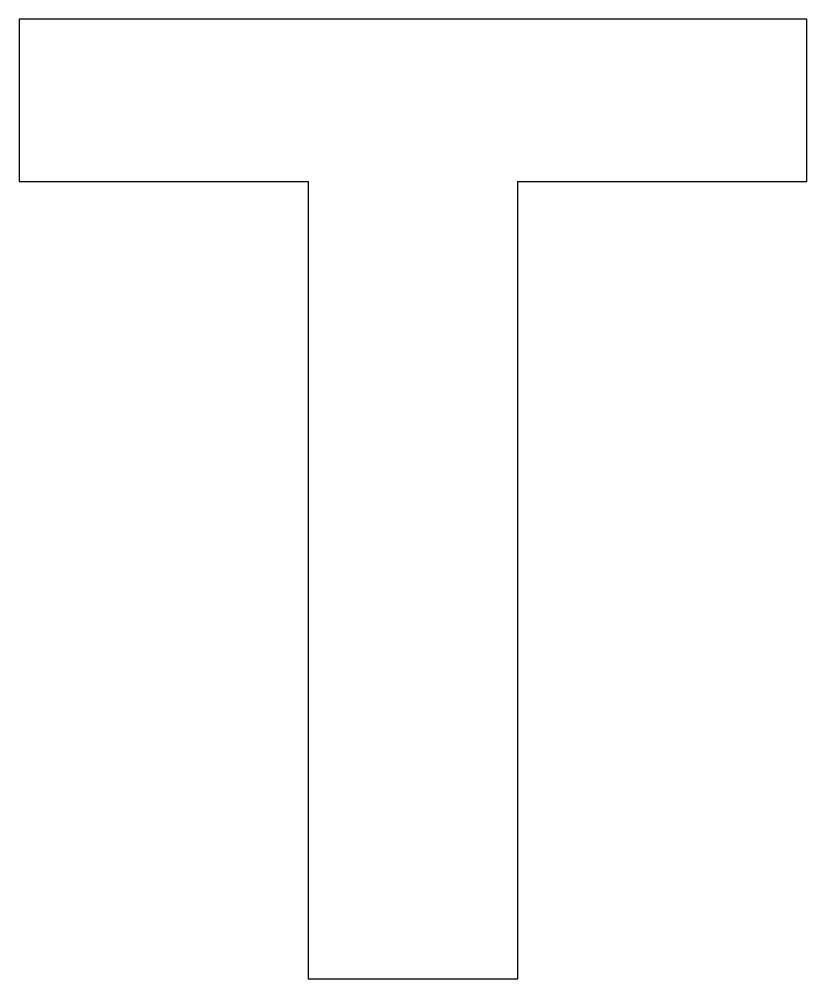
# Model space of a CAD drawing. Header units: metres. Extents: x -34.7 to 36.6, y -84.9 to 2.
import ezdxf

# ---------------------------------------------------------------- set-up
doc = ezdxf.new("R2010")
doc.units = ezdxf.units.M

msp = doc.modelspace()

# ---------------------------------------------------------------- linework, layer by layer
for p, q in [((36.5828, 1.99879), (-34.7318, 1.99879)), ((-34.7318, 1.99879), (-34.7318, -12.6891)), ((36.5828, -12.6891), (36.5828, 1.99879)), ((-34.7318, -12.6891), (-8.57733, -12.6891)), ((-8.57733, -12.6891), (-8.57733, -84.9062)), ((10.4274, -12.6891), (36.5828, -12.6891)), ((10.4274, -84.9062), (10.4274, -12.6891)), ((-8.57733, -84.9062), (10.4274, -84.9062))]:
    msp.add_line(p, q)

doc.saveas('drawing.dxf')
